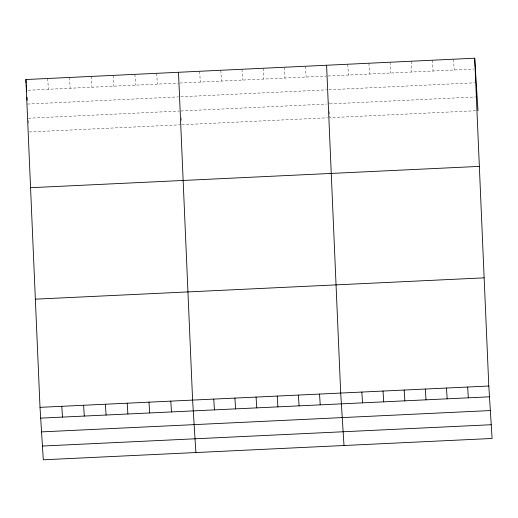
<?xml version="1.0" encoding="UTF-8"?>
<svg xmlns="http://www.w3.org/2000/svg" width="518" height="518" viewBox="0 0 518 518"><rect width="100%" height="100%" fill="white"/><g stroke="black" fill="none" stroke-linecap="round" stroke-linejoin="round"><path stroke-width="0.39" stroke-dasharray="2.59 1.94" d="M28.192 90.242L178.36 83.107M179.953 83.035L326.489 76.075M328.056 75.997L473.802 69.075M27.441 104.066L178.419 96.892M180.814 96.782L326.567 89.854M328.917 89.743L474.669 82.822M28.335 118.227L179.312 111.059M180.924 110.981L326.677 104.053M329.811 103.904L475.563 96.983M29.202 131.973L180.173 124.806M181.792 124.728L327.538 117.8M475.641 110.768L329.888 117.69L329.461 110.82M453.535 59.214L454.215 70.008M432.375 60.217L433.054 71.011M411.221 61.228L411.901 72.015M390.06 62.231L390.74 73.019M368.907 63.235L369.587 74.022M347.746 64.238L348.426 75.032M328.924 102.37L329.027 103.943M305.432 66.252L306.112 77.04M284.278 67.256L284.952 78.043M263.118 68.259L263.798 79.047M241.964 69.263L242.638 80.057M220.804 70.267L221.484 81.061M199.644 71.277L200.324 82.064M181.358 117.851L181.598 121.672M156.689 73.316L157.368 84.104M134.894 74.352L135.574 85.14M113.092 75.388L113.772 86.176M91.297 76.424L91.977 87.212M69.496 77.454L70.176 88.248M47.701 78.49L48.375 89.284M28.477 120.519L28.717 124.339"/><path stroke-width="0.78" d="M474.695 58.21L488.798 386.027L492.1 438.474L43.305 459.79L40.009 407.342L25.9 79.526L474.695 58.21L477.991 110.658M30.556 187.71L479.351 166.388M35.353 299.164L484.142 277.849M40.009 407.342L488.798 386.027M40.689 418.136L489.478 396.814M41.55 431.882L490.345 410.56M42.444 446.043L491.232 424.728M467.644 387.03L468.324 397.824M446.484 388.034L447.163 398.828M425.33 389.044L426.01 399.831M404.17 390.048L404.849 400.835M383.016 391.051L383.696 401.839M361.855 392.055L362.535 402.849M343.997 445.506L340.702 393.058L326.593 65.242M319.541 394.068L320.221 404.856M298.387 395.072L299.061 405.859M277.227 396.076L277.907 406.863M256.067 397.079L256.747 407.873M234.913 398.083L235.593 408.877M213.753 399.093L214.433 409.88M195.895 452.544L192.599 400.097L178.49 72.28M170.798 401.133L171.477 411.92M149.003 402.169L149.676 412.956M127.201 403.205L127.881 413.992M105.407 404.241L106.08 415.028M83.605 405.27L84.285 416.064M61.804 406.306L62.484 417.1M25.9 79.526L26.14 83.379M26.237 84.92L26.677 91.848M27.014 97.19L27.201 100.246"/></g></svg>
